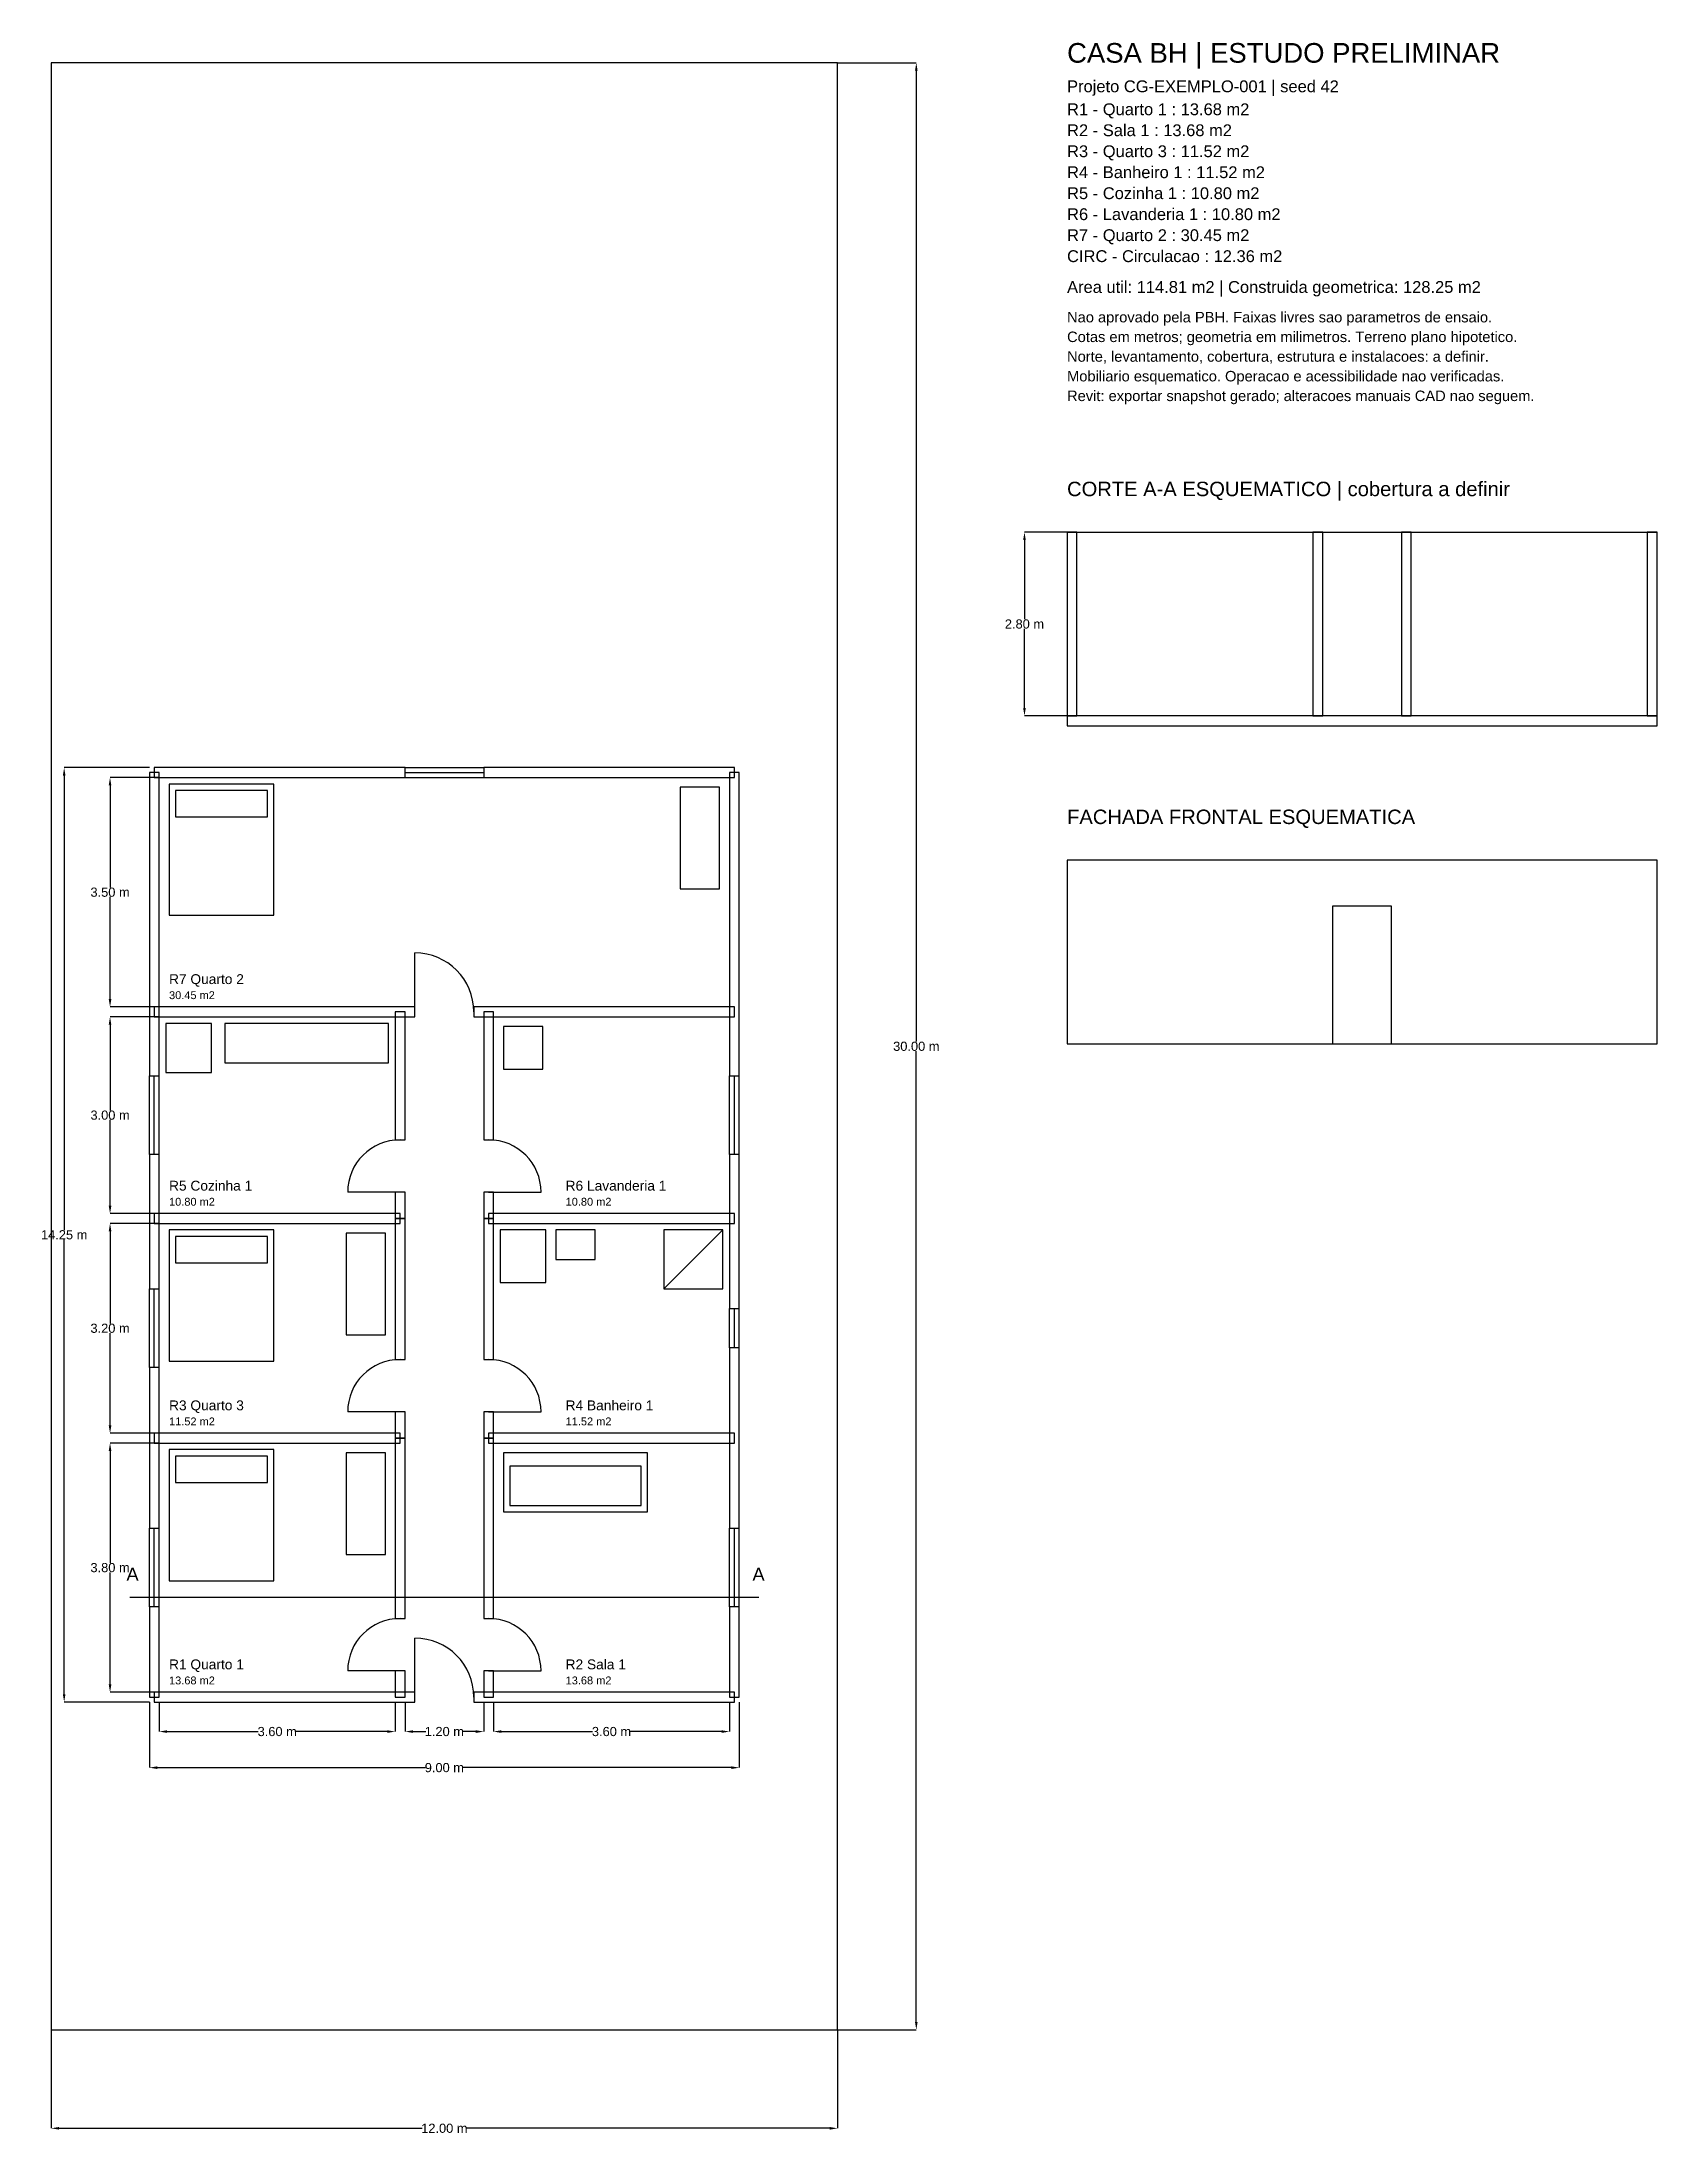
# Model space of a CAD drawing. Header units: millimetres. Extents: x -138 to 24500, y -1709 to 30316.
import ezdxf

# ---------------------------------------------------------------- set-up
doc = ezdxf.new("R2010")
doc.units = ezdxf.units.MM
doc.header["$MEASUREMENT"] = 0
for name, color, linetype in [('CASA_COTAS', 6, 'Continuous'), ('CASA_ESTUDO', 8, 'Continuous'), ('CASA_JANELAS', 4, 'Continuous'), ('CASA_LOTE', 8, 'Continuous'), ('CASA_MOVEIS', 3, 'Continuous'), ('CASA_PAREDES', 7, 'Continuous'), ('CASA_PORTAS', 2, 'Continuous'), ('CASA_TEXTOS', 7, 'Continuous')]:
    doc.layers.add(name, color=color, linetype=linetype)
doc.styles.get("Standard").update_dxf_attribs({"font": 'arial.ttf'})
doc.dimstyles.get("Standard").update_dxf_attribs({"dimtxt": 0.18, "dimasz": 0.18, "dimexe": 0.18, "dimexo": 0.0625, "dimgap": 0.09, "dimtad": 0, "dimtih": 1, "dimtoh": 1, "dimdec": 4, "dimzin": 0, "dimdsep": 46, "dimtxsty": 'Standard', "dimcen": 0.09, "dimadec": 0, "dimazin": 0, "dimtfac": 1, "dimtdec": 4, "dimtofl": 0, "dimtmove": 0, "dimatfit": 3, "dimfxl": 1, "dimtolj": 1, "dimtzin": 0, "dimarcsym": 0})

# ---------------------------------------------------------------- blocks, each defined once
blk = doc.blocks.new('*D1')
at = {"layer": 'CASA_COTAS', "color": 0, "lineweight": -2, "transparency": 16777216}
for p, q in [((1650, 8950), (900, 8950)), ((900, 8830), (900, 7122)), ((900, 5270), (900, 6978)), ((1650, 5150), (900, 5150))]:
    blk.add_line(p, q, dxfattribs=at)
at = {"layer": 'CASA_COTAS', "color": 0, "transparency": 16777216}
for points in [[(880, 8830), (920, 8830), (900, 8950)], [(880, 5270), (920, 5270), (900, 5150)]]:
    blk.add_solid(points, dxfattribs=at)
at = {"layer": 'Defpoints', "color": 0, "transparency": 16777216}
for p in [(900, 8950), (1650, 8950), (1650, 5150)]:
    blk.add_point(p, dxfattribs=at)
at = {"layer": 'CASA_COTAS', "color": 0, "transparency": 16777216, "insert": (900, 7050), "char_height": 140, "attachment_point": 5}
blk.add_mtext('\\A1;3.80 m', dxfattribs=at)
blk = doc.blocks.new('*D2')
at = {"layer": 'CASA_COTAS', "color": 0, "lineweight": -2, "transparency": 16777216}
for p, q in [((1650, 12300), (900, 12300)), ((900, 12180), (900, 10772)), ((900, 9220), (900, 10628)), ((1650, 9100), (900, 9100))]:
    blk.add_line(p, q, dxfattribs=at)
at = {"layer": 'CASA_COTAS', "color": 0, "transparency": 16777216}
for points in [[(880, 12180), (920, 12180), (900, 12300)], [(880, 9220), (920, 9220), (900, 9100)]]:
    blk.add_solid(points, dxfattribs=at)
at = {"layer": 'Defpoints', "color": 0, "transparency": 16777216}
for p in [(900, 12300), (1650, 12300), (1650, 9100)]:
    blk.add_point(p, dxfattribs=at)
at = {"layer": 'CASA_COTAS', "color": 0, "transparency": 16777216, "insert": (900, 10700), "char_height": 140, "attachment_point": 5}
blk.add_mtext('\\A1;3.20 m', dxfattribs=at)
blk = doc.blocks.new('*D3')
at = {"layer": 'CASA_COTAS', "color": 0, "lineweight": -2, "transparency": 16777216}
for p, q in [((1650, 15450), (900, 15450)), ((900, 15330), (900, 14022)), ((900, 12570), (900, 13878)), ((1650, 12450), (900, 12450))]:
    blk.add_line(p, q, dxfattribs=at)
at = {"layer": 'CASA_COTAS', "color": 0, "transparency": 16777216}
for points in [[(880, 15330), (920, 15330), (900, 15450)], [(880, 12570), (920, 12570), (900, 12450)]]:
    blk.add_solid(points, dxfattribs=at)
at = {"layer": 'Defpoints', "color": 0, "transparency": 16777216}
for p in [(900, 15450), (1650, 15450), (1650, 12450)]:
    blk.add_point(p, dxfattribs=at)
at = {"layer": 'CASA_COTAS', "color": 0, "transparency": 16777216, "insert": (900, 13950), "char_height": 140, "attachment_point": 5}
blk.add_mtext('\\A1;3.00 m', dxfattribs=at)
blk = doc.blocks.new('*D4')
at = {"layer": 'CASA_COTAS', "color": 0, "lineweight": -2, "transparency": 16777216}
for p, q in [((1650, 19100), (900, 19100)), ((900, 18980), (900, 17422)), ((900, 15720), (900, 17278)), ((1650, 15600), (900, 15600))]:
    blk.add_line(p, q, dxfattribs=at)
at = {"layer": 'CASA_COTAS', "color": 0, "transparency": 16777216}
for points in [[(880, 18980), (920, 18980), (900, 19100)], [(880, 15720), (920, 15720), (900, 15600)]]:
    blk.add_solid(points, dxfattribs=at)
at = {"layer": 'Defpoints', "color": 0, "transparency": 16777216}
for p in [(900, 19100), (1650, 19100), (1650, 15600)]:
    blk.add_point(p, dxfattribs=at)
at = {"layer": 'CASA_COTAS', "color": 0, "transparency": 16777216, "insert": (900, 17350), "char_height": 140, "attachment_point": 5}
blk.add_mtext('\\A1;3.50 m', dxfattribs=at)
blk = doc.blocks.new('*D5')
at = {"layer": 'CASA_COTAS', "color": 0, "lineweight": -2, "transparency": 16777216}
for p, q in [((1650, 5000), (1650, 4550)), ((5250, 5000), (5250, 4550)), ((1770, 4550), (3161, 4550)), ((5130, 4550), (3739, 4550))]:
    blk.add_line(p, q, dxfattribs=at)
at = {"layer": 'CASA_COTAS', "color": 0, "transparency": 16777216}
for points in [[(1770, 4570), (1770, 4530), (1650, 4550)], [(5130, 4570), (5130, 4530), (5250, 4550)]]:
    blk.add_solid(points, dxfattribs=at)
at = {"layer": 'Defpoints', "color": 0, "transparency": 16777216}
for p in [(1650, 5000), (5250, 5000), (5250, 4550)]:
    blk.add_point(p, dxfattribs=at)
at = {"layer": 'CASA_COTAS', "color": 0, "transparency": 16777216, "insert": (3450, 4550), "char_height": 140, "attachment_point": 5}
blk.add_mtext('\\A1;3.60 m', dxfattribs=at)
blk = doc.blocks.new('*D6')
at = {"layer": 'CASA_COTAS', "color": 0, "lineweight": -2, "transparency": 16777216}
for p, q in [((6750, 5000), (6750, 4550)), ((10350, 5000), (10350, 4550)), ((6870, 4550), (8261, 4550)), ((10230, 4550), (8839, 4550))]:
    blk.add_line(p, q, dxfattribs=at)
at = {"layer": 'CASA_COTAS', "color": 0, "transparency": 16777216}
for points in [[(6870, 4570), (6870, 4530), (6750, 4550)], [(10230, 4570), (10230, 4530), (10350, 4550)]]:
    blk.add_solid(points, dxfattribs=at)
at = {"layer": 'Defpoints', "color": 0, "transparency": 16777216}
for p in [(6750, 5000), (10350, 5000), (10350, 4550)]:
    blk.add_point(p, dxfattribs=at)
at = {"layer": 'CASA_COTAS', "color": 0, "transparency": 16777216, "insert": (8550, 4550), "char_height": 140, "attachment_point": 5}
blk.add_mtext('\\A1;3.60 m', dxfattribs=at)
blk = doc.blocks.new('*D7')
at = {"layer": 'CASA_COTAS', "color": 0, "lineweight": -2, "transparency": 16777216}
for p, q in [((5400, 5000), (5400, 4550)), ((6600, 5000), (6600, 4550)), ((5520, 4550), (5718, 4550)), ((6480, 4550), (6282, 4550))]:
    blk.add_line(p, q, dxfattribs=at)
at = {"layer": 'CASA_COTAS', "color": 0, "transparency": 16777216}
for points in [[(5520, 4570), (5520, 4530), (5400, 4550)], [(6480, 4570), (6480, 4530), (6600, 4550)]]:
    blk.add_solid(points, dxfattribs=at)
at = {"layer": 'Defpoints', "color": 0, "transparency": 16777216}
for p in [(5400, 5000), (6600, 5000), (6600, 4550)]:
    blk.add_point(p, dxfattribs=at)
at = {"layer": 'CASA_COTAS', "color": 0, "transparency": 16777216, "insert": (6000, 4550), "char_height": 140, "attachment_point": 5}
blk.add_mtext('\\A1;1.20 m', dxfattribs=at)
blk = doc.blocks.new('*D8')
at = {"layer": 'CASA_COTAS', "color": 0, "lineweight": -2, "transparency": 16777216}
for p, q in [((1500, 5000), (1500, 4000)), ((10500, 5000), (10500, 4000)), ((1620, 4000), (5711, 4000)), ((10380, 4000), (6289, 4000))]:
    blk.add_line(p, q, dxfattribs=at)
at = {"layer": 'CASA_COTAS', "color": 0, "transparency": 16777216}
for points in [[(1620, 4020), (1620, 3980), (1500, 4000)], [(10380, 4020), (10380, 3980), (10500, 4000)]]:
    blk.add_solid(points, dxfattribs=at)
at = {"layer": 'Defpoints', "color": 0, "transparency": 16777216}
for p in [(1500, 5000), (10500, 5000), (10500, 4000)]:
    blk.add_point(p, dxfattribs=at)
at = {"layer": 'CASA_COTAS', "color": 0, "transparency": 16777216, "insert": (6000, 4000), "char_height": 140, "attachment_point": 5}
blk.add_mtext('\\A1;9.00 m', dxfattribs=at)
blk = doc.blocks.new('*D9')
at = {"layer": 'CASA_COTAS', "color": 0, "lineweight": -2, "transparency": 16777216}
for p, q in [((1500, 19250), (200, 19250)), ((200, 19130), (200, 12197)), ((200, 5120), (200, 12053)), ((1500, 5000), (200, 5000))]:
    blk.add_line(p, q, dxfattribs=at)
at = {"layer": 'CASA_COTAS', "color": 0, "transparency": 16777216}
for points in [[(180, 19130), (220, 19130), (200, 19250)], [(180, 5120), (220, 5120), (200, 5000)]]:
    blk.add_solid(points, dxfattribs=at)
at = {"layer": 'Defpoints', "color": 0, "transparency": 16777216}
for p in [(200, 19250), (1500, 19250), (1500, 5000)]:
    blk.add_point(p, dxfattribs=at)
at = {"layer": 'CASA_COTAS', "color": 0, "transparency": 16777216, "insert": (200, 12125), "char_height": 140, "attachment_point": 5}
blk.add_mtext('\\A1;14.25 m', dxfattribs=at)
blk = doc.blocks.new('*D10')
at = {"layer": 'CASA_COTAS', "color": 0, "lineweight": -2, "transparency": 16777216}
for p, q in [((0, 0), (0, -1500)), ((12000, 0), (12000, -1500)), ((120, -1500), (5664, -1500)), ((11880, -1500), (6336, -1500))]:
    blk.add_line(p, q, dxfattribs=at)
at = {"layer": 'CASA_COTAS', "color": 0, "transparency": 16777216}
for points in [[(120, -1480), (120, -1520), (0, -1500)], [(11880, -1480), (11880, -1520), (12000, -1500)]]:
    blk.add_solid(points, dxfattribs=at)
at = {"layer": 'Defpoints', "color": 0, "transparency": 16777216}
for p in [(0, 0), (12000, 0), (12000, -1500)]:
    blk.add_point(p, dxfattribs=at)
at = {"layer": 'CASA_COTAS', "color": 0, "transparency": 16777216, "insert": (6000, -1500), "char_height": 140, "attachment_point": 5}
blk.add_mtext('\\A1;12.00 m', dxfattribs=at)
blk = doc.blocks.new('*D11')
at = {"layer": 'CASA_COTAS', "color": 0, "lineweight": -2, "transparency": 16777216}
for p, q in [((12000, 30000), (13200, 30000)), ((13200, 29880), (13200, 15072)), ((13200, 120), (13200, 14928)), ((12000, 0), (13200, 0))]:
    blk.add_line(p, q, dxfattribs=at)
at = {"layer": 'CASA_COTAS', "color": 0, "transparency": 16777216}
for points in [[(13180, 29880), (13220, 29880), (13200, 30000)], [(13180, 120), (13220, 120), (13200, 0)]]:
    blk.add_solid(points, dxfattribs=at)
at = {"layer": 'Defpoints', "color": 0, "transparency": 16777216}
for p in [(12000, 30000), (13200, 30000), (12000, 0)]:
    blk.add_point(p, dxfattribs=at)
at = {"layer": 'CASA_COTAS', "color": 0, "transparency": 16777216, "insert": (13200, 15000), "char_height": 140, "attachment_point": 5}
blk.add_mtext('\\A1;30.00 m', dxfattribs=at)
blk = doc.blocks.new('*D12')
at = {"layer": 'CASA_COTAS', "color": 0, "lineweight": -2, "transparency": 16777216}
for p, q in [((15500, 22840), (14850, 22840)), ((14850, 22720), (14850, 21512)), ((14850, 20160), (14850, 21368)), ((15500, 20040), (14850, 20040))]:
    blk.add_line(p, q, dxfattribs=at)
at = {"layer": 'CASA_COTAS', "color": 0, "transparency": 16777216}
for points in [[(14830, 22720), (14870, 22720), (14850, 22840)], [(14830, 20160), (14870, 20160), (14850, 20040)]]:
    blk.add_solid(points, dxfattribs=at)
at = {"layer": 'Defpoints', "color": 0, "transparency": 16777216}
for p in [(14850, 22840), (15500, 22840), (15500, 20040)]:
    blk.add_point(p, dxfattribs=at)
at = {"layer": 'CASA_COTAS', "color": 0, "transparency": 16777216, "insert": (14850, 21440), "char_height": 140, "attachment_point": 5}
blk.add_mtext('\\A1;2.80 m', dxfattribs=at)

msp = doc.modelspace()

# ---------------------------------------------------------------- linework, layer by layer
at = {"layer": 'CASA_ESTUDO'}
for p, q in [((15500, 22840), (24500, 22840)), ((1200, 6600), (10800, 6600))]:
    msp.add_line(p, q, dxfattribs=at)
for points in [[(15500, 20040), (15650, 20040), (15650, 22840), (15500, 22840)], [(19250, 20040), (19400, 20040), (19400, 22840), (19250, 22840)], [(20600, 20040), (20750, 20040), (20750, 22840), (20600, 22840)], [(24350, 20040), (24500, 20040), (24500, 22840), (24350, 22840)], [(15500, 19890), (24500, 19890), (24500, 20040), (15500, 20040)], [(15500, 15040), (24500, 15040), (24500, 17840), (15500, 17840)], [(19550, 15040), (20450, 15040), (20450, 17140), (19550, 17140)]]:
    msp.add_lwpolyline(points, close=True, dxfattribs=at)
at = {"layer": 'CASA_JANELAS'}
for p, q in [((5400, 19250), (6600, 19250)), ((5400, 19175), (6600, 19175)), ((5400, 19100), (6600, 19100)), ((1500, 13350), (1500, 14550)), ((1575, 13350), (1575, 14550)), ((1650, 13350), (1650, 14550)), ((10350, 13350), (10350, 14550)), ((10425, 13350), (10425, 14550)), ((10500, 13350), (10500, 14550)), ((1500, 10100), (1500, 11300)), ((1575, 10100), (1575, 11300)), ((1650, 10100), (1650, 11300)), ((10350, 10400), (10350, 11000)), ((10425, 10400), (10425, 11000)), ((10500, 10400), (10500, 11000)), ((1500, 6450), (1500, 7650)), ((1575, 6450), (1575, 7650)), ((1650, 6450), (1650, 7650)), ((10350, 6450), (10350, 7650)), ((10425, 6450), (10425, 7650)), ((10500, 6450), (10500, 7650))]:
    msp.add_line(p, q, dxfattribs=at)
at = {"layer": 'CASA_LOTE'}
msp.add_lwpolyline([(0, 0), (12000, 0), (12000, 30000), (0, 30000)], close=True, dxfattribs=at)
at = {"layer": 'CASA_MOVEIS'}
msp.add_line((9350, 11300), (10250, 12200), dxfattribs=at)
for points in [[(1800, 17000), (3400, 17000), (3400, 19000), (1800, 19000)], [(1900, 18500), (3300, 18500), (3300, 18900), (1900, 18900)], [(9600, 17400), (10200, 17400), (10200, 18950), (9600, 18950)], [(1750, 14600), (2450, 14600), (2450, 15350), (1750, 15350)], [(2650, 14750), (5150, 14750), (5150, 15350), (2650, 15350)], [(6900, 14650), (7500, 14650), (7500, 15300), (6900, 15300)], [(1800, 10200), (3400, 10200), (3400, 12200), (1800, 12200)], [(6850, 11400), (7550, 11400), (7550, 12200), (6850, 12200)], [(7700, 11750), (8300, 11750), (8300, 12200), (7700, 12200)], [(9350, 11300), (10250, 11300), (10250, 12200), (9350, 12200)], [(1900, 11700), (3300, 11700), (3300, 12100), (1900, 12100)], [(4500, 10600), (5100, 10600), (5100, 12150), (4500, 12150)], [(1800, 6850), (3400, 6850), (3400, 8850), (1800, 8850)], [(1900, 8350), (3300, 8350), (3300, 8750), (1900, 8750)], [(4500, 7250), (5100, 7250), (5100, 8800), (4500, 8800)], [(6900, 7900), (9100, 7900), (9100, 8800), (6900, 8800)], [(7000, 8000), (9000, 8000), (9000, 8600), (7000, 8600)]]:
    msp.add_lwpolyline(points, close=True, dxfattribs=at)
at = {"layer": 'CASA_PAREDES'}
for points in [[(1575, 19100), (5400, 19100), (5400, 19250), (1575, 19250)], [(6600, 19100), (10425, 19100), (10425, 19250), (6600, 19250)], [(1500, 14550), (1650, 14550), (1650, 19175), (1500, 19175)], [(10350, 14550), (10500, 14550), (10500, 19175), (10350, 19175)], [(1575, 15450), (5550, 15450), (5550, 15600), (1575, 15600)], [(5250, 13575), (5400, 13575), (5400, 15525), (5250, 15525)], [(6450, 15450), (10425, 15450), (10425, 15600), (6450, 15600)], [(6600, 13575), (6750, 13575), (6750, 15525), (6600, 15525)], [(1500, 11300), (1650, 11300), (1650, 13350), (1500, 13350)], [(10350, 11000), (10500, 11000), (10500, 13350), (10350, 13350)], [(5250, 12375), (5400, 12375), (5400, 12775), (5250, 12775)], [(6600, 12375), (6750, 12375), (6750, 12775), (6600, 12775)], [(1575, 12300), (5325, 12300), (5325, 12450), (1575, 12450)], [(5250, 10225), (5400, 10225), (5400, 12375), (5250, 12375)], [(6600, 10225), (6750, 10225), (6750, 12375), (6600, 12375)], [(6675, 12300), (10425, 12300), (10425, 12450), (6675, 12450)], [(10350, 7650), (10500, 7650), (10500, 10400), (10350, 10400)], [(1500, 7650), (1650, 7650), (1650, 10100), (1500, 10100)], [(5250, 9025), (5400, 9025), (5400, 9425), (5250, 9425)], [(6600, 9025), (6750, 9025), (6750, 9425), (6600, 9425)], [(1575, 8950), (5325, 8950), (5325, 9100), (1575, 9100)], [(5250, 6275), (5400, 6275), (5400, 9025), (5250, 9025)], [(6600, 6275), (6750, 6275), (6750, 9025), (6600, 9025)], [(6675, 8950), (10425, 8950), (10425, 9100), (6675, 9100)], [(1500, 5075), (1650, 5075), (1650, 6450), (1500, 6450)], [(10350, 5075), (10500, 5075), (10500, 6450), (10350, 6450)], [(5250, 5075), (5400, 5075), (5400, 5475), (5250, 5475)], [(6600, 5075), (6750, 5075), (6750, 5475), (6600, 5475)], [(1575, 5000), (5550, 5000), (5550, 5150), (1575, 5150)], [(6450, 5000), (10425, 5000), (10425, 5150), (6450, 5150)]]:
    msp.add_lwpolyline(points, close=True, dxfattribs=at)
at = {"layer": 'CASA_PORTAS'}
for p, q in [((5550, 15525), (5550, 16425)), ((5325, 12775), (4525, 12775)), ((6675, 12775), (7475, 12775)), ((5325, 9425), (4525, 9425)), ((6675, 9425), (7475, 9425)), ((5550, 5075), (5550, 5975)), ((5325, 5475), (4525, 5475)), ((6675, 5475), (7475, 5475))]:
    msp.add_line(p, q, dxfattribs=at)
for centre, radius, start, end in [((5550, 15525), 900, 0, 90), ((5325, 12775), 800, 90, 180), ((6675, 12775), 800, 0, 90), ((5325, 9425), 800, 90, 180), ((6675, 9425), 800, 0, 90), ((5325, 5475), 800, 90, 180), ((6675, 5475), 800, 0, 90), ((5550, 5075), 900, 0, 90)]:
    msp.add_arc(centre, radius, start, end, dxfattribs=at)

# ---------------------------------------------------------------- texts
at = {"layer": 'CASA_TEXTOS'}
for s, height, p in [('CASA BH | ESTUDO PRELIMINAR', 300, (15500, 30000)), ('Projeto CG-EXEMPLO-001 | seed 42', 180, (15500, 29550)), ('R1 - Quarto 1 : 13.68 m2', 180, (15500, 29200)), ('R2 - Sala 1 : 13.68 m2', 180, (15500, 28880)), ('R3 - Quarto 3 : 11.52 m2', 180, (15500, 28560)), ('R4 - Banheiro 1 : 11.52 m2', 180, (15500, 28240)), ('R5 - Cozinha 1 : 10.80 m2', 180, (15500, 27920)), ('R6 - Lavanderia 1 : 10.80 m2', 180, (15500, 27600)), ('R7 - Quarto 2 : 30.45 m2', 180, (15500, 27280)), ('CIRC - Circulacao : 12.36 m2', 180, (15500, 26960)), ('Area util: 114.81 m2 | Construida geometrica: 128.25 m2', 180, (15500, 26490)), ('Nao aprovado pela PBH. Faixas livres sao parametros de ensaio.', 160, (15500, 26040)), ('Cotas em metros; geometria em milimetros. Terreno plano hipotetico.', 160, (15500, 25740)), ('Norte, levantamento, cobertura, estrutura e instalacoes: a definir.', 160, (15500, 25440)), ('Mobiliario esquematico. Operacao e acessibilidade nao verificadas.', 160, (15500, 25140)), ('Revit: exportar snapshot gerado; alteracoes manuais CAD nao seguem.', 160, (15500, 24840)), ('CORTE A-A ESQUEMATICO | cobertura a definir', 220, (15500, 23390)), ('FACHADA FRONTAL ESQUEMATICA', 220, (15500, 18390)), ('R7 Quarto 2', 150, (1800, 15950)), ('30.45 m2', 120, (1800, 15720)), ('R5 Cozinha 1', 150, (1800, 12800)), ('R6 Lavanderia 1', 150, (7850, 12800)), ('10.80 m2', 120, (1800, 12570)), ('10.80 m2', 120, (7850, 12570)), ('R4 Banheiro 1', 150, (7850, 9450)), ('11.52 m2', 120, (1800, 9220)), ('R3 Quarto 3', 150, (1800, 9450)), ('11.52 m2', 120, (7850, 9220)), ('A', 200, (1150, 6850)), ('A', 200, (10700, 6850)), ('R1 Quarto 1', 150, (1800, 5500)), ('R2 Sala 1', 150, (7850, 5500)), ('13.68 m2', 120, (1800, 5270)), ('13.68 m2', 120, (7850, 5270))]:
    msp.add_text(s, height=height, dxfattribs=at).set_placement(p)

# ---------------------------------------------------------------- dimensions: what is measured, and where the dimension line sits
at = {"layer": 'CASA_COTAS'}
for base, p1, p2, picture, middle in [((13200, 30000), (12000, 0), (12000, 30000), '*D11', (13200, 15000)), ((14850, 22840), (15500, 20040), (15500, 22840), '*D12', (14850, 21440)), ((200, 19250), (1500, 5000), (1500, 19250), '*D9', (200, 12125)), ((900, 19100), (1650, 15600), (1650, 19100), '*D4', (900, 17350)), ((900, 15450), (1650, 12450), (1650, 15450), '*D3', (900, 13950)), ((900, 12300), (1650, 9100), (1650, 12300), '*D2', (900, 10700)), ((900, 8950), (1650, 5150), (1650, 8950), '*D1', (900, 7050))]:
    dim = msp.add_linear_dim(base=base, p1=p1, p2=p2, angle=90, dimstyle='Standard', override={"dimtxt": 140, "dimasz": 120, "dimdec": 2, "dimlfac": 0.001, "dimpost": '<> m'}, dxfattribs=at)
    dim.commit()
    dim.dimension.update_dxf_attribs({"geometry": picture, "text_midpoint": middle})
for base, p1, p2, picture, middle in [((10500, 4000), (1500, 5000), (10500, 5000), '*D8', (6000, 4000)), ((5250, 4550), (1650, 5000), (5250, 5000), '*D5', (3450, 4550)), ((6600, 4550), (5400, 5000), (6600, 5000), '*D7', (6000, 4550)), ((10350, 4550), (6750, 5000), (10350, 5000), '*D6', (8550, 4550)), ((12000, -1500), (0, 0), (12000, 0), '*D10', (6000, -1500))]:
    dim = msp.add_linear_dim(base=base, p1=p1, p2=p2, dimstyle='Standard', override={"dimtxt": 140, "dimasz": 120, "dimdec": 2, "dimlfac": 0.001, "dimpost": '<> m'}, dxfattribs=at)
    dim.commit()
    dim.dimension.update_dxf_attribs({"geometry": picture, "text_midpoint": middle})

doc.saveas('drawing.dxf')
